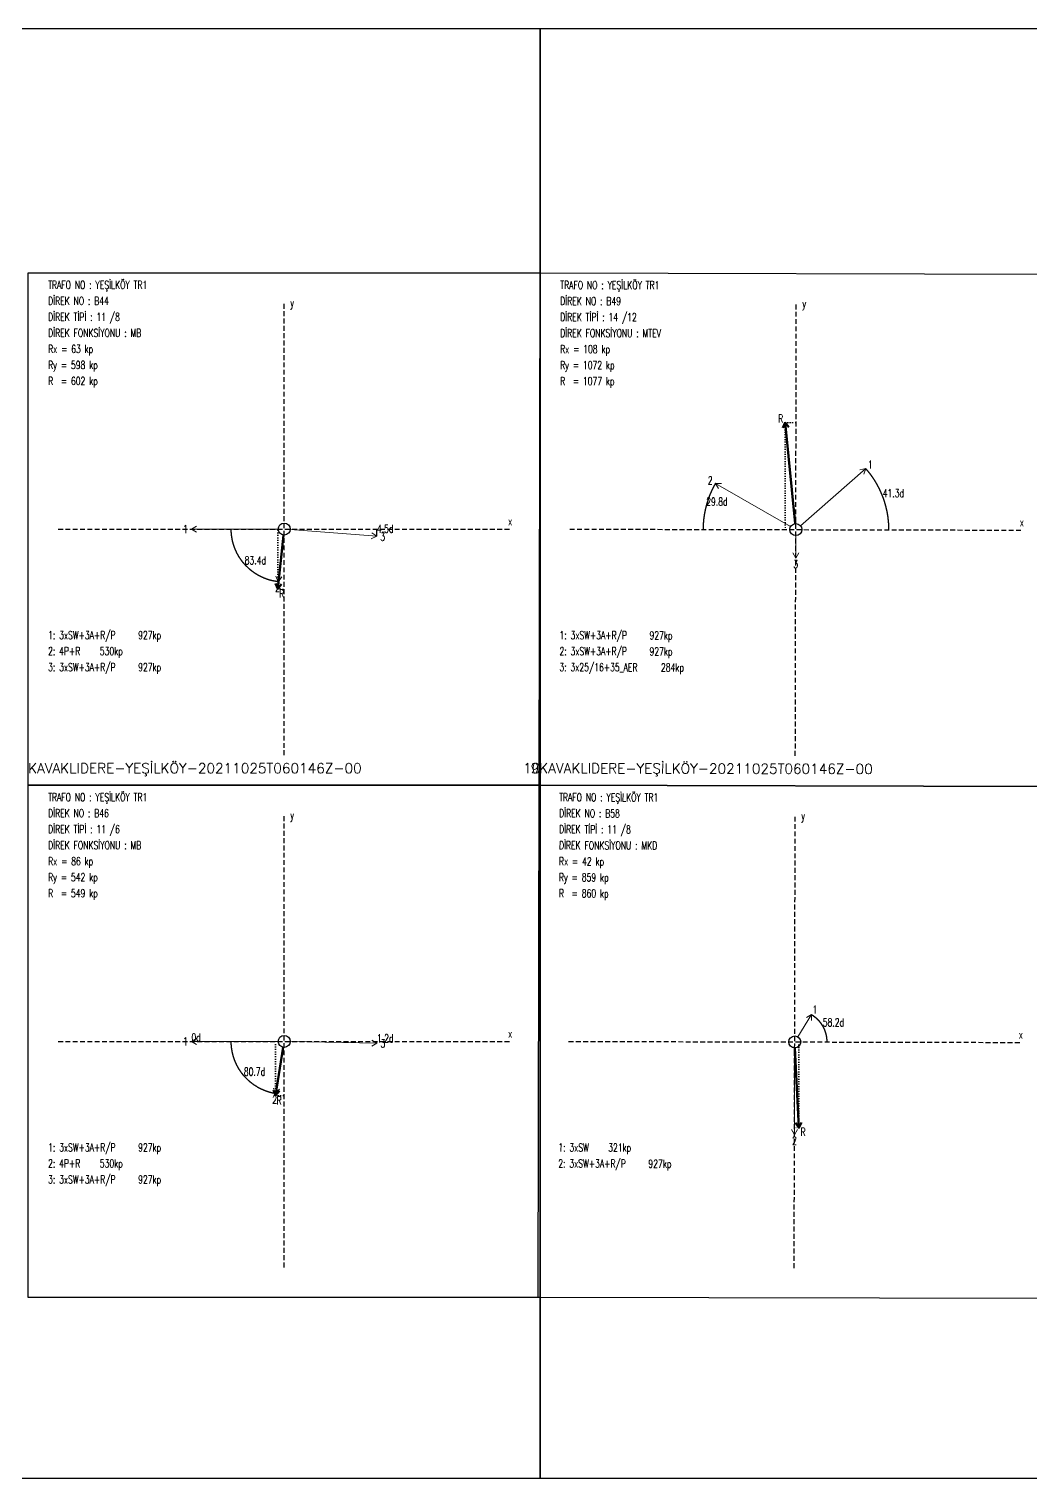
# Model space of a CAD drawing. Header units: millimetres. Extents: x 140 to 2450, y -142 to 155.
# Drawn here: x 1715 to 1920.2, y -142.5 to 154.5 of the extents above; entities that cross this region are included whole.
import ezdxf
from ezdxf.enums import TextEntityAlignment as Align

# ---------------------------------------------------------------- set-up
doc = ezdxf.new("R2010")
doc.units = ezdxf.units.MM
doc.linetypes.add('ACAD_ISO07W100', pattern=[0.2, 0, -0.2])
doc.linetypes.add('DASHDOT', pattern=[0.75, 0.5, -0.25])
doc.styles.get("Standard").update_dxf_attribs({"font": 'RomanS'})

msp = doc.modelspace()

# ---------------------------------------------------------------- linework, layer by layer
at = {"linetype": 'DASHDOT', "ltscale": 2}
for p, q in [((1767.301, 5.663), (1767.301, 98.359)), ((1872.081, 5.547), (1872.287, 98.242)), ((1720.953, 52.011), (1813.649, 52.011)), ((1825.836, 51.998), (1918.531, 51.791)), ((1767.301, -99.337), (1767.301, -6.641)), ((1871.847, -99.453), (1872.053, -6.758)), ((1720.953, -52.989), (1813.649, -52.989)), ((1825.603, -53.002), (1918.297, -53.208))]:
    msp.add_line(p, q, dxfattribs=at)
at = {"lineweight": 70}
for p, q in [((1870.017, 73.875), (1869.509, 72.754)), ((1872.063, 53.119), (1870.017, 73.875)), ((1870.017, 73.875), (1870.734, 72.875)), ((1767.171, 50.788), (1765.999, 39.734)), ((1765.999, 39.734), (1765.5, 40.859)), ((1765.999, 39.734), (1766.724, 40.729)), ((1767.109, -54.204), (1765.539, -64.109)), ((1872.008, -54.334), (1872.777, -70.722)), ((1765.539, -64.109), (1765.099, -62.96)), ((1765.539, -64.109), (1766.314, -63.153)), ((1872.777, -70.722), (1872.113, -69.687)), ((1872.777, -70.722), (1873.342, -69.629))]:
    msp.add_line(p, q, dxfattribs=at)
at = {"linetype": 'ACAD_ISO07W100', "ltscale": 2}
for p, q in [((1870.017, 73.875), (1869.968, 51.899)), ((1870.017, 73.875), (1872.233, 73.87)), ((1765.999, 39.734), (1765.999, 52.011)), ((1765.999, 39.734), (1767.301, 39.734)), ((1765.539, -64.109), (1765.539, -52.989)), ((1872.777, -70.722), (1872.816, -53.107)), ((1765.539, -64.109), (1767.301, -64.109)), ((1872.777, -70.722), (1871.911, -70.72))]:
    msp.add_line(p, q, dxfattribs=at)
at = {"lineweight": 15}
for p, q in [((1873.11, 52.704), (1886.503, 64.408)), ((1886.503, 64.408), (1885.296, 64.17)), ((1886.503, 64.408), (1886.106, 63.243)), ((1855.697, 61.371), (1856.927, 61.373)), ((1871.117, 52.507), (1855.697, 61.371)), ((1855.697, 61.371), (1856.314, 60.306)), ((1748.285, 52.011), (1749.35, 52.626)), ((1766.071, 52.011), (1748.285, 52.011)), ((1748.285, 52.011), (1749.35, 51.396)), ((1767.16, 50.789), (1766.058, 41.219)), ((1768.528, 51.915), (1786.26, 50.532)), ((1786.26, 50.532), (1785.15, 50.001)), ((1786.26, 50.532), (1785.246, 51.228)), ((1872.181, 50.664), (1872.171, 46.08)), ((1872.171, 46.08), (1871.558, 47.147)), ((1872.171, 46.08), (1872.789, 47.145)), ((1766.058, 41.219), (1765.568, 42.348)), ((1766.058, 41.219), (1766.791, 42.207)), ((1872.6, -52.061), (1875.428, -47.516)), ((1875.428, -47.516), (1874.343, -48.096)), ((1875.428, -47.516), (1875.387, -48.746)), ((1748.285, -52.989), (1749.35, -52.374)), ((1766.071, -52.989), (1748.285, -52.989)), ((1748.285, -52.989), (1749.35, -53.604)), ((1768.531, -53.015), (1786.313, -53.391)), ((1786.313, -53.391), (1785.235, -53.984)), ((1786.313, -53.391), (1785.261, -52.754)), ((1767.102, -54.203), (1765.543, -63.71)), ((1871.947, -54.336), (1871.908, -72.122)), ((1765.543, -63.71), (1765.109, -62.558)), ((1765.543, -63.71), (1766.323, -62.758)), ((1871.908, -72.122), (1871.295, -71.055)), ((1871.908, -72.122), (1872.525, -71.057))]:
    msp.add_line(p, q, dxfattribs=at)
for points in [[(1609.801, 154.511), (1609.801, -142.489), (1819.801, -142.489), (1819.801, 154.511), (1609.801, 154.511)], [(1819.801, 154.511), (1819.801, -142.489), (2029.801, -142.489), (2029.801, 154.511), (1819.801, 154.511)]]:
    msp.add_lwpolyline(points)
at = {"flags": 128}
for points in [[(1714.801, -0.489), (1714.801, 104.511), (1819.801, 104.511), (1819.801, -0.489), (1714.801, -0.489)], [(1819.567, -0.488), (1819.801, 104.511), (1924.801, 104.277), (1924.567, -0.722), (1819.567, -0.488)], [(1714.801, -105.489), (1714.801, -0.489), (1819.801, -0.489), (1819.801, -105.489), (1714.801, -105.489)], [(1819.333, -105.488), (1819.567, -0.488), (1924.567, -0.722), (1924.333, -105.722), (1819.333, -105.488)]]:
    msp.add_lwpolyline(points, close=True, dxfattribs=at)
at = {"color": 1, "flags": 128}
for points in [[(1886.503, 64.408), (1886.503, 64.408), (1886.525, 64.383), (1886.547, 64.358), (1886.569, 64.333), (1886.59, 64.307), (1886.612, 64.282), (1886.634, 64.257), (1886.655, 64.232), (1886.677, 64.207), (1886.698, 64.181), (1886.72, 64.156), (1886.741, 64.13), (1886.762, 64.105), (1886.784, 64.08), (1886.805, 64.054), (1886.826, 64.029), (1886.847, 64.003), (1886.868, 63.977), (1886.889, 63.952), (1886.91, 63.926), (1886.931, 63.9), (1886.952, 63.875), (1886.973, 63.849), (1886.994, 63.823), (1887.015, 63.797), (1887.036, 63.771), (1887.056, 63.745), (1887.077, 63.719), (1887.097, 63.693), (1887.118, 63.667), (1887.139, 63.641), (1887.159, 63.615), (1887.18, 63.589), (1887.2, 63.563), (1887.22, 63.536), (1887.241, 63.51), (1887.261, 63.484), (1887.281, 63.458), (1887.301, 63.431), (1887.321, 63.405), (1887.341, 63.378), (1887.361, 63.352), (1887.381, 63.325), (1887.401, 63.299), (1887.421, 63.272), (1887.441, 63.246), (1887.461, 63.219), (1887.48, 63.192), (1887.5, 63.166), (1887.52, 63.139), (1887.539, 63.112), (1887.559, 63.085), (1887.579, 63.058), (1887.598, 63.031), (1887.617, 63.005), (1887.637, 62.978), (1887.656, 62.951), (1887.675, 62.924), (1887.695, 62.897), (1887.714, 62.869), (1887.733, 62.842), (1887.752, 62.815), (1887.771, 62.788), (1887.79, 62.761), (1887.809, 62.733), (1887.828, 62.706), (1887.847, 62.679), (1887.865, 62.652), (1887.884, 62.624), (1887.903, 62.597), (1887.922, 62.569), (1887.94, 62.542), (1887.959, 62.514), (1887.977, 62.487), (1887.996, 62.459), (1888.014, 62.432), (1888.032, 62.404), (1888.051, 62.376), (1888.069, 62.349), (1888.087, 62.321), (1888.105, 62.293), (1888.124, 62.265), (1888.142, 62.237), (1888.16, 62.209), (1888.178, 62.182), (1888.196, 62.154), (1888.214, 62.126), (1888.231, 62.098), (1888.249, 62.07), (1888.267, 62.042), (1888.285, 62.014), (1888.302, 61.985), (1888.32, 61.957), (1888.337, 61.929), (1888.355, 61.901), (1888.372, 61.873), (1888.39, 61.844), (1888.407, 61.816), (1888.424, 61.788), (1888.441, 61.759), (1888.459, 61.731), (1888.476, 61.703), (1888.493, 61.674), (1888.51, 61.646), (1888.527, 61.617), (1888.544, 61.589), (1888.561, 61.56), (1888.578, 61.531), (1888.594, 61.503), (1888.611, 61.474), (1888.628, 61.445), (1888.645, 61.417), (1888.661, 61.388), (1888.678, 61.359), (1888.694, 61.33), (1888.711, 61.302), (1888.727, 61.273), (1888.743, 61.244), (1888.76, 61.215), (1888.776, 61.186), (1888.792, 61.157), (1888.808, 61.128), (1888.824, 61.099), (1888.84, 61.07), (1888.856, 61.041), (1888.872, 61.012), (1888.888, 60.983), (1888.904, 60.953), (1888.92, 60.924), (1888.936, 60.895), (1888.951, 60.866), (1888.967, 60.836), (1888.982, 60.807), (1888.998, 60.778), (1889.013, 60.748), (1889.029, 60.719), (1889.044, 60.69), (1889.06, 60.66), (1889.075, 60.631), (1889.09, 60.601), (1889.105, 60.572), (1889.12, 60.542), (1889.135, 60.513), (1889.15, 60.483), (1889.165, 60.453), (1889.18, 60.424), (1889.195, 60.394), (1889.21, 60.364), (1889.225, 60.335), (1889.239, 60.305), (1889.254, 60.275), (1889.269, 60.245), (1889.283, 60.215), (1889.298, 60.186), (1889.312, 60.156), (1889.327, 60.126), (1889.341, 60.096), (1889.355, 60.066), (1889.369, 60.036), (1889.384, 60.006), (1889.398, 59.976), (1889.412, 59.946), (1889.426, 59.916), (1889.44, 59.886), (1889.454, 59.856), (1889.468, 59.825), (1889.481, 59.795), (1889.495, 59.765), (1889.509, 59.735), (1889.523, 59.705), (1889.536, 59.674), (1889.55, 59.644), (1889.563, 59.614), (1889.577, 59.583), (1889.59, 59.553), (1889.603, 59.523), (1889.617, 59.492), (1889.63, 59.462), (1889.643, 59.431), (1889.656, 59.401), (1889.669, 59.37), (1889.682, 59.34), (1889.695, 59.309), (1889.708, 59.279), (1889.721, 59.248), (1889.734, 59.217), (1889.747, 59.187), (1889.759, 59.156), (1889.772, 59.125), (1889.785, 59.095), (1889.797, 59.064), (1889.81, 59.033), (1889.822, 59.002), (1889.834, 58.972), (1889.847, 58.941), (1889.859, 58.91), (1889.871, 58.879), (1889.883, 58.848), (1889.895, 58.817), (1889.908, 58.786), (1889.92, 58.755), (1889.932, 58.725), (1889.943, 58.694), (1889.955, 58.663), (1889.967, 58.631), (1889.979, 58.6), (1889.99, 58.569), (1890.002, 58.538), (1890.014, 58.507), (1890.025, 58.476), (1890.037, 58.445), (1890.048, 58.414), (1890.059, 58.383), (1890.071, 58.351), (1890.082, 58.32), (1890.093, 58.289), (1890.104, 58.258), (1890.115, 58.226), (1890.126, 58.195), (1890.137, 58.164), (1890.148, 58.132), (1890.159, 58.101), (1890.17, 58.07), (1890.181, 58.038), (1890.191, 58.007), (1890.202, 57.975), (1890.213, 57.944), (1890.223, 57.912), (1890.234, 57.881), (1890.244, 57.849), (1890.254, 57.818), (1890.265, 57.786), (1890.275, 57.755), (1890.285, 57.723), (1890.295, 57.692), (1890.305, 57.66), (1890.315, 57.628), (1890.325, 57.597), (1890.335, 57.565), (1890.345, 57.533), (1890.355, 57.502), (1890.365, 57.47), (1890.374, 57.438), (1890.384, 57.406), (1890.394, 57.375), (1890.403, 57.343), (1890.413, 57.311), (1890.422, 57.279), (1890.431, 57.247), (1890.441, 57.215), (1890.45, 57.184), (1890.459, 57.152), (1890.468, 57.12), (1890.477, 57.088), (1890.487, 57.056), (1890.496, 57.024), (1890.504, 56.992), (1890.513, 56.96), (1890.522, 56.928), (1890.531, 56.896), (1890.54, 56.864), (1890.548, 56.832), (1890.557, 56.8), (1890.565, 56.768), (1890.574, 56.736), (1890.582, 56.704), (1890.591, 56.672), (1890.599, 56.639), (1890.607, 56.607), (1890.615, 56.575), (1890.624, 56.543), (1890.632, 56.511), (1890.64, 56.479), (1890.648, 56.446), (1890.656, 56.414), (1890.663, 56.382), (1890.671, 56.35), (1890.679, 56.317), (1890.687, 56.285), (1890.694, 56.253), (1890.702, 56.22), (1890.709, 56.188), (1890.717, 56.156), (1890.724, 56.123), (1890.732, 56.091), (1890.739, 56.059), (1890.746, 56.026), (1890.753, 55.994), (1890.76, 55.961), (1890.767, 55.929), (1890.775, 55.897), (1890.781, 55.864), (1890.788, 55.832), (1890.795, 55.799), (1890.802, 55.767), (1890.809, 55.734), (1890.815, 55.702), (1890.822, 55.669), (1890.829, 55.637), (1890.835, 55.604), (1890.842, 55.571), (1890.848, 55.539), (1890.854, 55.506), (1890.861, 55.474), (1890.867, 55.441), (1890.873, 55.409), (1890.879, 55.376), (1890.885, 55.343), (1890.891, 55.311), (1890.897, 55.278), (1890.903, 55.245), (1890.909, 55.213), (1890.914, 55.18), (1890.92, 55.147), (1890.926, 55.115), (1890.931, 55.082), (1890.937, 55.049), (1890.942, 55.016), (1890.948, 54.984), (1890.953, 54.951), (1890.958, 54.918), (1890.964, 54.885), (1890.969, 54.853), (1890.974, 54.82), (1890.979, 54.787), (1890.984, 54.754), (1890.989, 54.721), (1890.994, 54.688), (1890.999, 54.656), (1891.004, 54.623), (1891.008, 54.59), (1891.013, 54.557), (1891.018, 54.524), (1891.022, 54.491), (1891.027, 54.458), (1891.031, 54.426), (1891.036, 54.393), (1891.04, 54.36), (1891.044, 54.327), (1891.048, 54.294), (1891.053, 54.261), (1891.057, 54.228), (1891.061, 54.195), (1891.065, 54.162), (1891.069, 54.129), (1891.073, 54.096), (1891.076, 54.063), (1891.08, 54.03), (1891.084, 53.997), (1891.087, 53.964), (1891.091, 53.931), (1891.095, 53.898), (1891.098, 53.865), (1891.101, 53.832), (1891.105, 53.799), (1891.108, 53.766), (1891.111, 53.733), (1891.114, 53.7), (1891.118, 53.667), (1891.121, 53.634), (1891.124, 53.601), (1891.127, 53.568), (1891.13, 53.535), (1891.132, 53.502), (1891.135, 53.469), (1891.138, 53.436), (1891.141, 53.403), (1891.143, 53.37), (1891.146, 53.336), (1891.148, 53.303), (1891.151, 53.27), (1891.153, 53.237), (1891.155, 53.204), (1891.158, 53.171), (1891.16, 53.138), (1891.162, 53.105), (1891.164, 53.072), (1891.166, 53.038), (1891.168, 53.005), (1891.17, 52.972), (1891.172, 52.939), (1891.173, 52.906), (1891.175, 52.873), (1891.177, 52.84), (1891.179, 52.806), (1891.18, 52.773), (1891.182, 52.74), (1891.183, 52.707), (1891.184, 52.674), (1891.186, 52.641), (1891.187, 52.607), (1891.188, 52.574), (1891.189, 52.541), (1891.191, 52.508), (1891.192, 52.475), (1891.193, 52.442), (1891.193, 52.408), (1891.194, 52.375), (1891.195, 52.342), (1891.196, 52.309), (1891.197, 52.276), (1891.197, 52.243), (1891.198, 52.209), (1891.198, 52.176), (1891.199, 52.143), (1891.199, 52.11), (1891.2, 52.077), (1891.2, 52.043), (1891.2, 52.01), (1891.2, 51.977), (1891.2, 51.944), (1891.2, 51.911), (1891.2, 51.877), (1891.2, 51.852)], [(1855.697, 61.371), (1855.697, 61.371), (1855.68, 61.342), (1855.664, 61.313), (1855.647, 61.284), (1855.631, 61.256), (1855.615, 61.227), (1855.598, 61.198), (1855.582, 61.169), (1855.566, 61.14), (1855.55, 61.111), (1855.534, 61.082), (1855.518, 61.053), (1855.502, 61.023), (1855.486, 60.994), (1855.47, 60.965), (1855.454, 60.936), (1855.439, 60.907), (1855.423, 60.878), (1855.407, 60.848), (1855.392, 60.819), (1855.376, 60.79), (1855.361, 60.76), (1855.345, 60.731), (1855.33, 60.702), (1855.314, 60.672), (1855.299, 60.643), (1855.284, 60.613), (1855.269, 60.584), (1855.254, 60.554), (1855.238, 60.525), (1855.223, 60.495), (1855.208, 60.465), (1855.193, 60.436), (1855.179, 60.406), (1855.164, 60.376), (1855.149, 60.347), (1855.134, 60.317), (1855.12, 60.287), (1855.105, 60.257), (1855.09, 60.228), (1855.076, 60.198), (1855.061, 60.168), (1855.047, 60.138), (1855.033, 60.108), (1855.018, 60.078), (1855.004, 60.048), (1854.99, 60.018), (1854.976, 59.988), (1854.962, 59.958), (1854.948, 59.928), (1854.934, 59.898), (1854.92, 59.868), (1854.906, 59.838), (1854.892, 59.807), (1854.878, 59.777), (1854.864, 59.747), (1854.851, 59.717), (1854.837, 59.686), (1854.824, 59.656), (1854.81, 59.626), (1854.797, 59.596), (1854.783, 59.565), (1854.77, 59.535), (1854.756, 59.504), (1854.743, 59.474), (1854.73, 59.444), (1854.717, 59.413), (1854.704, 59.383), (1854.691, 59.352), (1854.678, 59.321), (1854.665, 59.291), (1854.652, 59.26), (1854.639, 59.23), (1854.626, 59.199), (1854.614, 59.168), (1854.601, 59.138), (1854.588, 59.107), (1854.576, 59.076), (1854.563, 59.046), (1854.551, 59.015), (1854.538, 58.984), (1854.526, 58.953), (1854.514, 58.922), (1854.501, 58.892), (1854.489, 58.861), (1854.477, 58.83), (1854.465, 58.799), (1854.453, 58.768), (1854.441, 58.737), (1854.429, 58.706), (1854.417, 58.675), (1854.405, 58.644), (1854.394, 58.613), (1854.382, 58.582), (1854.37, 58.551), (1854.359, 58.52), (1854.347, 58.489), (1854.336, 58.457), (1854.324, 58.426), (1854.313, 58.395), (1854.302, 58.364), (1854.29, 58.333), (1854.279, 58.301), (1854.268, 58.27), (1854.257, 58.239), (1854.246, 58.208), (1854.235, 58.176), (1854.224, 58.145), (1854.213, 58.114), (1854.202, 58.082), (1854.191, 58.051), (1854.181, 58.019), (1854.17, 57.988), (1854.159, 57.957), (1854.149, 57.925), (1854.138, 57.894), (1854.128, 57.862), (1854.118, 57.831), (1854.107, 57.799), (1854.097, 57.767), (1854.087, 57.736), (1854.077, 57.704), (1854.066, 57.673), (1854.056, 57.641), (1854.046, 57.609), (1854.036, 57.578), (1854.027, 57.546), (1854.017, 57.514), (1854.007, 57.483), (1853.997, 57.451), (1853.988, 57.419), (1853.978, 57.387), (1853.968, 57.356), (1853.959, 57.324), (1853.949, 57.292), (1853.94, 57.26), (1853.931, 57.228), (1853.921, 57.196), (1853.912, 57.165), (1853.903, 57.133), (1853.894, 57.101), (1853.885, 57.069), (1853.876, 57.037), (1853.867, 57.005), (1853.858, 56.973), (1853.849, 56.941), (1853.84, 56.909), (1853.832, 56.877), (1853.823, 56.845), (1853.814, 56.813), (1853.806, 56.781), (1853.797, 56.749), (1853.789, 56.717), (1853.781, 56.684), (1853.772, 56.652), (1853.764, 56.62), (1853.756, 56.588), (1853.748, 56.556), (1853.739, 56.524), (1853.731, 56.491), (1853.723, 56.459), (1853.715, 56.427), (1853.708, 56.395), (1853.7, 56.363), (1853.692, 56.33), (1853.684, 56.298), (1853.677, 56.266), (1853.669, 56.233), (1853.661, 56.201), (1853.654, 56.169), (1853.647, 56.136), (1853.639, 56.104), (1853.632, 56.072), (1853.625, 56.039), (1853.617, 56.007), (1853.61, 55.974), (1853.603, 55.942), (1853.596, 55.91), (1853.589, 55.877), (1853.582, 55.845), (1853.575, 55.812), (1853.568, 55.78), (1853.562, 55.747), (1853.555, 55.715), (1853.548, 55.682), (1853.542, 55.65), (1853.535, 55.617), (1853.529, 55.585), (1853.522, 55.552), (1853.516, 55.519), (1853.51, 55.487), (1853.504, 55.454), (1853.497, 55.422), (1853.491, 55.389), (1853.485, 55.356), (1853.479, 55.324), (1853.473, 55.291), (1853.467, 55.258), (1853.461, 55.226), (1853.456, 55.193), (1853.45, 55.16), (1853.444, 55.128), (1853.439, 55.095), (1853.433, 55.062), (1853.428, 55.03), (1853.422, 54.997), (1853.417, 54.964), (1853.411, 54.931), (1853.406, 54.899), (1853.401, 54.866), (1853.396, 54.833), (1853.391, 54.8), (1853.386, 54.767), (1853.381, 54.735), (1853.376, 54.702), (1853.371, 54.669), (1853.366, 54.636), (1853.361, 54.603), (1853.357, 54.57), (1853.352, 54.537), (1853.347, 54.505), (1853.343, 54.472), (1853.338, 54.439), (1853.334, 54.406), (1853.33, 54.373), (1853.325, 54.34), (1853.321, 54.307), (1853.317, 54.274), (1853.313, 54.241), (1853.309, 54.208), (1853.305, 54.175), (1853.301, 54.143), (1853.297, 54.11), (1853.293, 54.077), (1853.289, 54.044), (1853.285, 54.011), (1853.282, 53.978), (1853.278, 53.945), (1853.275, 53.912), (1853.271, 53.879), (1853.268, 53.846), (1853.264, 53.813), (1853.261, 53.78), (1853.258, 53.747), (1853.255, 53.714), (1853.251, 53.68), (1853.248, 53.647), (1853.245, 53.614), (1853.242, 53.581), (1853.239, 53.548), (1853.237, 53.515), (1853.234, 53.482), (1853.231, 53.449), (1853.228, 53.416), (1853.226, 53.383), (1853.223, 53.35), (1853.221, 53.317), (1853.218, 53.284), (1853.216, 53.251), (1853.213, 53.217), (1853.211, 53.184), (1853.209, 53.151), (1853.207, 53.118), (1853.205, 53.085), (1853.203, 53.052), (1853.201, 53.019), (1853.199, 52.986), (1853.197, 52.952), (1853.195, 52.919), (1853.193, 52.886), (1853.192, 52.853), (1853.19, 52.82), (1853.188, 52.787), (1853.187, 52.754), (1853.185, 52.72), (1853.184, 52.687), (1853.183, 52.654), (1853.181, 52.621), (1853.18, 52.588), (1853.179, 52.555), (1853.178, 52.521), (1853.177, 52.488), (1853.176, 52.455), (1853.175, 52.422), (1853.174, 52.389), (1853.173, 52.355), (1853.172, 52.322), (1853.171, 52.289), (1853.171, 52.256), (1853.17, 52.223), (1853.17, 52.19), (1853.169, 52.156), (1853.169, 52.123), (1853.168, 52.09), (1853.168, 52.057), (1853.168, 52.024), (1853.168, 51.99), (1853.167, 51.957), (1853.167, 51.937)], [(1766.058, 41.219), (1766.058, 41.219), (1766.011, 41.224), (1765.964, 41.23), (1765.917, 41.236), (1765.869, 41.242), (1765.823, 41.248), (1765.776, 41.255), (1765.729, 41.262), (1765.682, 41.269), (1765.635, 41.276), (1765.588, 41.283), (1765.541, 41.291), (1765.495, 41.299), (1765.448, 41.306), (1765.401, 41.315), (1765.354, 41.323), (1765.308, 41.332), (1765.261, 41.34), (1765.215, 41.349), (1765.168, 41.359), (1765.122, 41.368), (1765.075, 41.378), (1765.029, 41.388), (1764.983, 41.398), (1764.936, 41.408), (1764.89, 41.418), (1764.844, 41.429), (1764.798, 41.44), (1764.752, 41.451), (1764.706, 41.462), (1764.66, 41.473), (1764.614, 41.485), (1764.568, 41.497), (1764.522, 41.509), (1764.476, 41.521), (1764.43, 41.533), (1764.385, 41.546), (1764.339, 41.559), (1764.293, 41.572), (1764.248, 41.585), (1764.202, 41.599), (1764.157, 41.612), (1764.112, 41.626), (1764.066, 41.64), (1764.021, 41.654), (1763.976, 41.669), (1763.931, 41.683), (1763.886, 41.698), (1763.841, 41.713), (1763.796, 41.728), (1763.751, 41.744), (1763.706, 41.759), (1763.662, 41.775), (1763.617, 41.791), (1763.573, 41.807), (1763.528, 41.823), (1763.484, 41.84), (1763.439, 41.857), (1763.395, 41.874), (1763.351, 41.891), (1763.307, 41.908), (1763.263, 41.926), (1763.219, 41.943), (1763.175, 41.961), (1763.131, 41.979), (1763.087, 41.998), (1763.044, 42.016), (1763, 42.035), (1762.957, 42.054), (1762.913, 42.073), (1762.87, 42.092), (1762.827, 42.111), (1762.783, 42.131), (1762.74, 42.151), (1762.697, 42.171), (1762.655, 42.191), (1762.612, 42.211), (1762.569, 42.232), (1762.526, 42.253), (1762.484, 42.274), (1762.441, 42.295), (1762.399, 42.316), (1762.357, 42.338), (1762.315, 42.359), (1762.273, 42.381), (1762.231, 42.403), (1762.189, 42.425), (1762.147, 42.448), (1762.105, 42.47), (1762.064, 42.493), (1762.022, 42.516), (1761.981, 42.539), (1761.94, 42.562), (1761.898, 42.586), (1761.857, 42.61), (1761.816, 42.633), (1761.775, 42.657), (1761.735, 42.682), (1761.694, 42.706), (1761.654, 42.731), (1761.613, 42.755), (1761.573, 42.78), (1761.533, 42.805), (1761.492, 42.831), (1761.452, 42.856), (1761.413, 42.882), (1761.373, 42.907), (1761.333, 42.933), (1761.294, 42.959), (1761.254, 42.986), (1761.215, 43.012), (1761.176, 43.039), (1761.136, 43.066), (1761.098, 43.093), (1761.059, 43.12), (1761.02, 43.147), (1760.981, 43.175), (1760.943, 43.202), (1760.904, 43.23), (1760.866, 43.258), (1760.828, 43.286), (1760.79, 43.315), (1760.752, 43.343), (1760.714, 43.372), (1760.677, 43.401), (1760.639, 43.43), (1760.602, 43.459), (1760.565, 43.488), (1760.527, 43.517), (1760.491, 43.547), (1760.454, 43.577), (1760.417, 43.607), (1760.38, 43.637), (1760.344, 43.667), (1760.307, 43.698), (1760.271, 43.728), (1760.235, 43.759), (1760.199, 43.79), (1760.163, 43.821), (1760.128, 43.852), (1760.092, 43.884), (1760.057, 43.915), (1760.022, 43.947), (1759.986, 43.979), (1759.952, 44.011), (1759.917, 44.043), (1759.882, 44.075), (1759.847, 44.108), (1759.813, 44.14), (1759.779, 44.173), (1759.745, 44.206), (1759.711, 44.239), (1759.677, 44.272), (1759.643, 44.305), (1759.61, 44.339), (1759.576, 44.373), (1759.543, 44.406), (1759.51, 44.44), (1759.477, 44.474), (1759.444, 44.508), (1759.411, 44.543), (1759.379, 44.577), (1759.346, 44.612), (1759.314, 44.647), (1759.282, 44.682), (1759.25, 44.717), (1759.219, 44.752), (1759.187, 44.787), (1759.156, 44.823), (1759.124, 44.858), (1759.093, 44.894), (1759.062, 44.93), (1759.031, 44.966), (1759.001, 45.002), (1758.97, 45.038), (1758.94, 45.075), (1758.91, 45.111), (1758.88, 45.148), (1758.85, 45.185), (1758.82, 45.222), (1758.79, 45.259), (1758.761, 45.296), (1758.732, 45.333), (1758.703, 45.371), (1758.674, 45.408), (1758.645, 45.446), (1758.617, 45.484), (1758.588, 45.522), (1758.56, 45.56), (1758.532, 45.598), (1758.504, 45.637), (1758.476, 45.675), (1758.449, 45.714), (1758.421, 45.752), (1758.394, 45.791), (1758.367, 45.83), (1758.34, 45.869), (1758.313, 45.908), (1758.287, 45.947), (1758.261, 45.987), (1758.234, 46.026), (1758.208, 46.066), (1758.182, 46.106), (1758.157, 46.146), (1758.131, 46.185), (1758.106, 46.226), (1758.081, 46.266), (1758.056, 46.306), (1758.031, 46.346), (1758.006, 46.387), (1757.982, 46.428), (1757.958, 46.468), (1757.934, 46.509), (1757.91, 46.55), (1757.886, 46.591), (1757.862, 46.632), (1757.839, 46.673), (1757.816, 46.715), (1757.793, 46.756), (1757.77, 46.798), (1757.747, 46.839), (1757.725, 46.881), (1757.702, 46.923), (1757.68, 46.965), (1757.658, 47.007), (1757.637, 47.049), (1757.615, 47.091), (1757.594, 47.134), (1757.573, 47.176), (1757.552, 47.218), (1757.531, 47.261), (1757.51, 47.304), (1757.49, 47.346), (1757.469, 47.389), (1757.449, 47.432), (1757.429, 47.475), (1757.41, 47.518), (1757.39, 47.562), (1757.371, 47.605), (1757.352, 47.648), (1757.333, 47.692), (1757.314, 47.735), (1757.296, 47.779), (1757.277, 47.823), (1757.259, 47.866), (1757.241, 47.91), (1757.223, 47.954), (1757.206, 47.998), (1757.188, 48.042), (1757.171, 48.086), (1757.154, 48.131), (1757.137, 48.175), (1757.12, 48.219), (1757.104, 48.264), (1757.088, 48.308), (1757.072, 48.353), (1757.056, 48.398), (1757.04, 48.442), (1757.025, 48.487), (1757.009, 48.532), (1756.994, 48.577), (1756.979, 48.622), (1756.965, 48.667), (1756.95, 48.712), (1756.936, 48.757), (1756.922, 48.803), (1756.908, 48.848), (1756.894, 48.893), (1756.881, 48.939), (1756.867, 48.984), (1756.854, 49.03), (1756.841, 49.075), (1756.829, 49.121), (1756.816, 49.167), (1756.804, 49.213), (1756.792, 49.258), (1756.78, 49.304), (1756.768, 49.35), (1756.757, 49.396), (1756.745, 49.442), (1756.734, 49.488), (1756.723, 49.534), (1756.713, 49.581), (1756.702, 49.627), (1756.692, 49.673), (1756.682, 49.719), (1756.672, 49.766), (1756.662, 49.812), (1756.653, 49.859), (1756.643, 49.905), (1756.634, 49.952), (1756.625, 49.998), (1756.617, 50.045), (1756.608, 50.091), (1756.6, 50.138), (1756.592, 50.185), (1756.584, 50.232), (1756.576, 50.278), (1756.569, 50.325), (1756.562, 50.372), (1756.555, 50.419), (1756.548, 50.466), (1756.541, 50.513), (1756.535, 50.56), (1756.528, 50.607), (1756.522, 50.654), (1756.517, 50.701), (1756.511, 50.748), (1756.506, 50.795), (1756.5, 50.842), (1756.495, 50.889), (1756.491, 50.936), (1756.486, 50.983), (1756.482, 51.031), (1756.477, 51.078), (1756.473, 51.125), (1756.47, 51.172), (1756.466, 51.22), (1756.463, 51.267), (1756.46, 51.314), (1756.457, 51.362), (1756.454, 51.409), (1756.451, 51.456), (1756.449, 51.504), (1756.447, 51.551), (1756.445, 51.598), (1756.443, 51.646), (1756.442, 51.693), (1756.441, 51.74), (1756.44, 51.788), (1756.439, 51.835), (1756.438, 51.883), (1756.438, 51.93), (1756.437, 51.977), (1756.437, 52.011)], [(1786.26, 50.532), (1786.26, 50.532), (1786.263, 50.565), (1786.265, 50.598), (1786.268, 50.631), (1786.27, 50.664), (1786.272, 50.697), (1786.275, 50.73), (1786.277, 50.764), (1786.279, 50.797), (1786.281, 50.83), (1786.283, 50.863), (1786.285, 50.896), (1786.287, 50.929), (1786.289, 50.962), (1786.291, 50.995), (1786.292, 51.029), (1786.294, 51.062), (1786.296, 51.095), (1786.297, 51.128), (1786.299, 51.161), (1786.3, 51.194), (1786.302, 51.228), (1786.303, 51.261), (1786.304, 51.294), (1786.305, 51.327), (1786.307, 51.36), (1786.308, 51.393), (1786.309, 51.427), (1786.31, 51.46), (1786.311, 51.493), (1786.311, 51.526), (1786.312, 51.559), (1786.313, 51.592), (1786.314, 51.626), (1786.314, 51.659), (1786.315, 51.692), (1786.316, 51.725), (1786.316, 51.758), (1786.316, 51.792), (1786.317, 51.825), (1786.317, 51.858), (1786.317, 51.891), (1786.317, 51.924), (1786.318, 51.957), (1786.318, 51.991), (1786.318, 52.011)], [(1875.428, -47.516), (1875.428, -47.516), (1875.438, -47.522), (1875.448, -47.528), (1875.457, -47.534), (1875.467, -47.54), (1875.477, -47.547), (1875.486, -47.553), (1875.496, -47.559), (1875.506, -47.565), (1875.515, -47.571), (1875.525, -47.578), (1875.535, -47.584), (1875.544, -47.59), (1875.554, -47.596), (1875.564, -47.603), (1875.573, -47.609), (1875.583, -47.615), (1875.592, -47.622), (1875.602, -47.628), (1875.611, -47.634), (1875.621, -47.641), (1875.631, -47.647), (1875.64, -47.654), (1875.65, -47.66), (1875.659, -47.667), (1875.669, -47.673), (1875.678, -47.679), (1875.687, -47.686), (1875.697, -47.693), (1875.706, -47.699), (1875.716, -47.706), (1875.725, -47.712), (1875.735, -47.719), (1875.744, -47.725), (1875.753, -47.732), (1875.763, -47.739), (1875.772, -47.745), (1875.781, -47.752), (1875.791, -47.759), (1875.8, -47.765), (1875.809, -47.772), (1875.819, -47.779), (1875.828, -47.786), (1875.837, -47.792), (1875.847, -47.799), (1875.856, -47.806), (1875.865, -47.813), (1875.874, -47.82), (1875.884, -47.827), (1875.893, -47.833), (1875.902, -47.84), (1875.911, -47.847), (1875.92, -47.854), (1875.929, -47.861), (1875.939, -47.868), (1875.948, -47.875), (1875.957, -47.882), (1875.966, -47.889), (1875.975, -47.896), (1875.984, -47.903), (1875.993, -47.91), (1876.002, -47.917), (1876.011, -47.924), (1876.02, -47.931), (1876.029, -47.938), (1876.038, -47.946), (1876.047, -47.953), (1876.056, -47.96), (1876.065, -47.967), (1876.074, -47.974), (1876.083, -47.981), (1876.092, -47.989), (1876.101, -47.996), (1876.11, -48.003), (1876.119, -48.01), (1876.128, -48.018), (1876.137, -48.025), (1876.146, -48.032), (1876.154, -48.04), (1876.163, -48.047), (1876.172, -48.054), (1876.181, -48.062), (1876.19, -48.069), (1876.198, -48.077), (1876.207, -48.084), (1876.216, -48.091), (1876.225, -48.099), (1876.233, -48.106), (1876.242, -48.114), (1876.251, -48.121), (1876.26, -48.129), (1876.268, -48.136), (1876.277, -48.144), (1876.286, -48.151), (1876.294, -48.159), (1876.303, -48.167), (1876.311, -48.174), (1876.32, -48.182), (1876.329, -48.19), (1876.337, -48.197), (1876.346, -48.205), (1876.354, -48.213), (1876.363, -48.22), (1876.371, -48.228), (1876.38, -48.236), (1876.388, -48.243), (1876.397, -48.251), (1876.405, -48.259), (1876.414, -48.267), (1876.422, -48.274), (1876.431, -48.282), (1876.439, -48.29), (1876.447, -48.298), (1876.456, -48.306), (1876.464, -48.314), (1876.473, -48.322), (1876.481, -48.329), (1876.489, -48.337), (1876.498, -48.345), (1876.506, -48.353), (1876.514, -48.361), (1876.522, -48.369), (1876.531, -48.377), (1876.539, -48.385), (1876.547, -48.393), (1876.555, -48.401), (1876.564, -48.409), (1876.572, -48.417), (1876.58, -48.425), (1876.588, -48.433), (1876.596, -48.442), (1876.604, -48.45), (1876.612, -48.458), (1876.621, -48.466), (1876.629, -48.474), (1876.637, -48.482), (1876.645, -48.491), (1876.653, -48.499), (1876.661, -48.507), (1876.669, -48.515), (1876.677, -48.523), (1876.685, -48.532), (1876.693, -48.54), (1876.701, -48.548), (1876.709, -48.557), (1876.717, -48.565), (1876.725, -48.573), (1876.733, -48.581), (1876.74, -48.59), (1876.748, -48.598), (1876.756, -48.607), (1876.764, -48.615), (1876.772, -48.623), (1876.78, -48.632), (1876.787, -48.64), (1876.795, -48.649), (1876.803, -48.657), (1876.811, -48.666), (1876.818, -48.674), (1876.826, -48.683), (1876.834, -48.691), (1876.842, -48.7), (1876.849, -48.708), (1876.857, -48.717), (1876.865, -48.725), (1876.872, -48.734), (1876.88, -48.743), (1876.887, -48.751), (1876.895, -48.76), (1876.903, -48.768), (1876.91, -48.777), (1876.918, -48.786), (1876.925, -48.794), (1876.933, -48.803), (1876.94, -48.812), (1876.948, -48.821), (1876.955, -48.829), (1876.963, -48.838), (1876.97, -48.847), (1876.978, -48.856), (1876.985, -48.864), (1876.992, -48.873), (1877, -48.882), (1877.007, -48.891), (1877.014, -48.9), (1877.022, -48.908), (1877.029, -48.917), (1877.036, -48.926), (1877.044, -48.935), (1877.051, -48.944), (1877.058, -48.953), (1877.065, -48.962), (1877.073, -48.971), (1877.08, -48.98), (1877.087, -48.989), (1877.094, -48.998), (1877.101, -49.007), (1877.109, -49.016), (1877.116, -49.025), (1877.123, -49.034), (1877.13, -49.043), (1877.137, -49.052), (1877.144, -49.061), (1877.151, -49.07), (1877.158, -49.079), (1877.165, -49.088), (1877.172, -49.097), (1877.179, -49.106), (1877.186, -49.115), (1877.193, -49.124), (1877.2, -49.134), (1877.207, -49.143), (1877.214, -49.152), (1877.221, -49.161), (1877.228, -49.17), (1877.234, -49.18), (1877.241, -49.189), (1877.248, -49.198), (1877.255, -49.207), (1877.262, -49.217), (1877.269, -49.226), (1877.275, -49.235), (1877.282, -49.244), (1877.289, -49.254), (1877.295, -49.263), (1877.302, -49.272), (1877.309, -49.282), (1877.316, -49.291), (1877.322, -49.3), (1877.329, -49.31), (1877.335, -49.319), (1877.342, -49.329), (1877.349, -49.338), (1877.355, -49.348), (1877.362, -49.357), (1877.368, -49.366), (1877.375, -49.376), (1877.381, -49.385), (1877.388, -49.395), (1877.394, -49.404), (1877.401, -49.414), (1877.407, -49.423), (1877.414, -49.433), (1877.42, -49.442), (1877.426, -49.452), (1877.433, -49.462), (1877.439, -49.471), (1877.445, -49.481), (1877.452, -49.49), (1877.458, -49.5), (1877.464, -49.51), (1877.471, -49.519), (1877.477, -49.529), (1877.483, -49.538), (1877.489, -49.548), (1877.495, -49.558), (1877.502, -49.567), (1877.508, -49.577), (1877.514, -49.587), (1877.52, -49.597), (1877.526, -49.606), (1877.532, -49.616), (1877.538, -49.626), (1877.544, -49.636), (1877.55, -49.645), (1877.557, -49.655), (1877.563, -49.665), (1877.569, -49.675), (1877.574, -49.684), (1877.58, -49.694), (1877.586, -49.704), (1877.592, -49.714), (1877.598, -49.724), (1877.604, -49.734), (1877.61, -49.744), (1877.616, -49.753), (1877.622, -49.763), (1877.628, -49.773), (1877.633, -49.783), (1877.639, -49.793), (1877.645, -49.803), (1877.651, -49.813), (1877.656, -49.823), (1877.662, -49.833), (1877.668, -49.843), (1877.673, -49.853), (1877.679, -49.863), (1877.685, -49.873), (1877.69, -49.883), (1877.696, -49.893), (1877.702, -49.903), (1877.707, -49.913), (1877.713, -49.923), (1877.718, -49.933), (1877.724, -49.943), (1877.729, -49.953), (1877.735, -49.963), (1877.74, -49.973), (1877.746, -49.984), (1877.751, -49.994), (1877.757, -50.004), (1877.762, -50.014), (1877.767, -50.024), (1877.773, -50.034), (1877.778, -50.044), (1877.784, -50.055), (1877.789, -50.065), (1877.794, -50.075), (1877.799, -50.085), (1877.805, -50.095), (1877.81, -50.106), (1877.815, -50.116), (1877.82, -50.126), (1877.826, -50.136), (1877.831, -50.147), (1877.836, -50.157), (1877.841, -50.167), (1877.846, -50.177), (1877.851, -50.188), (1877.856, -50.198), (1877.861, -50.208), (1877.866, -50.219), (1877.871, -50.229), (1877.876, -50.239), (1877.881, -50.25), (1877.886, -50.26), (1877.891, -50.27), (1877.896, -50.281), (1877.901, -50.291), (1877.906, -50.302), (1877.911, -50.312), (1877.916, -50.322), (1877.921, -50.333), (1877.926, -50.343), (1877.93, -50.354), (1877.935, -50.364), (1877.94, -50.375), (1877.945, -50.385), (1877.949, -50.395), (1877.954, -50.406), (1877.959, -50.416), (1877.964, -50.427), (1877.968, -50.437), (1877.973, -50.448), (1877.977, -50.458), (1877.982, -50.469), (1877.987, -50.479), (1877.991, -50.49), (1877.996, -50.501), (1878, -50.511), (1878.005, -50.522), (1878.009, -50.532), (1878.014, -50.543), (1878.018, -50.553), (1878.023, -50.564), (1878.027, -50.575), (1878.032, -50.585), (1878.036, -50.596), (1878.04, -50.606), (1878.045, -50.617), (1878.049, -50.628), (1878.053, -50.638), (1878.058, -50.649), (1878.062, -50.66), (1878.066, -50.67), (1878.07, -50.681), (1878.075, -50.692), (1878.079, -50.702), (1878.083, -50.713), (1878.087, -50.724), (1878.091, -50.735), (1878.095, -50.745), (1878.1, -50.756), (1878.104, -50.767), (1878.108, -50.778), (1878.112, -50.788), (1878.116, -50.799), (1878.12, -50.81), (1878.124, -50.821), (1878.128, -50.831), (1878.132, -50.842), (1878.136, -50.853), (1878.14, -50.864), (1878.144, -50.875), (1878.147, -50.885), (1878.151, -50.896), (1878.155, -50.907), (1878.159, -50.918), (1878.163, -50.929), (1878.167, -50.939), (1878.17, -50.95), (1878.174, -50.961), (1878.178, -50.972), (1878.182, -50.983), (1878.185, -50.994), (1878.189, -51.005), (1878.193, -51.016), (1878.196, -51.026), (1878.2, -51.037), (1878.203, -51.048), (1878.207, -51.059), (1878.211, -51.07), (1878.214, -51.081), (1878.218, -51.092), (1878.221, -51.103), (1878.225, -51.114), (1878.228, -51.125), (1878.232, -51.136), (1878.235, -51.147), (1878.238, -51.158), (1878.242, -51.169), (1878.245, -51.18), (1878.248, -51.191), (1878.252, -51.202), (1878.255, -51.213), (1878.258, -51.224), (1878.262, -51.235), (1878.265, -51.246), (1878.268, -51.257), (1878.271, -51.268), (1878.275, -51.279), (1878.278, -51.29), (1878.281, -51.301), (1878.284, -51.312), (1878.287, -51.323), (1878.29, -51.334), (1878.293, -51.345), (1878.296, -51.356), (1878.299, -51.367), (1878.302, -51.378), (1878.305, -51.39), (1878.308, -51.401), (1878.311, -51.412), (1878.314, -51.423), (1878.317, -51.434), (1878.32, -51.445), (1878.323, -51.456), (1878.326, -51.467), (1878.329, -51.478), (1878.332, -51.49), (1878.334, -51.501), (1878.337, -51.512), (1878.34, -51.523), (1878.343, -51.534), (1878.346, -51.545), (1878.348, -51.556), (1878.351, -51.568), (1878.354, -51.579), (1878.356, -51.59), (1878.359, -51.601), (1878.361, -51.612), (1878.364, -51.624), (1878.367, -51.635), (1878.369, -51.646), (1878.372, -51.657), (1878.374, -51.668), (1878.377, -51.68), (1878.379, -51.691), (1878.382, -51.702), (1878.384, -51.713), (1878.387, -51.724), (1878.389, -51.736), (1878.391, -51.747), (1878.394, -51.758), (1878.396, -51.769), (1878.398, -51.781), (1878.401, -51.792), (1878.403, -51.803), (1878.405, -51.814), (1878.407, -51.826), (1878.41, -51.837), (1878.412, -51.848), (1878.414, -51.86), (1878.416, -51.871), (1878.418, -51.882), (1878.42, -51.893), (1878.423, -51.905), (1878.425, -51.916), (1878.427, -51.927), (1878.429, -51.939), (1878.431, -51.95), (1878.433, -51.961), (1878.435, -51.973), (1878.437, -51.984), (1878.439, -51.995), (1878.441, -52.007), (1878.443, -52.018), (1878.444, -52.029), (1878.446, -52.041), (1878.448, -52.052), (1878.45, -52.063), (1878.452, -52.075), (1878.454, -52.086), (1878.455, -52.097), (1878.457, -52.109), (1878.459, -52.12), (1878.461, -52.131), (1878.462, -52.143), (1878.464, -52.154), (1878.466, -52.165), (1878.467, -52.177), (1878.469, -52.188), (1878.47, -52.2), (1878.472, -52.211), (1878.474, -52.222), (1878.475, -52.234), (1878.477, -52.245), (1878.478, -52.257), (1878.48, -52.268), (1878.481, -52.279), (1878.482, -52.291), (1878.484, -52.302), (1878.485, -52.314), (1878.487, -52.325), (1878.488, -52.336), (1878.489, -52.348), (1878.491, -52.359), (1878.492, -52.371), (1878.493, -52.382), (1878.494, -52.393), (1878.496, -52.405), (1878.497, -52.416), (1878.498, -52.428), (1878.499, -52.439), (1878.5, -52.451), (1878.501, -52.462), (1878.503, -52.473), (1878.504, -52.485), (1878.505, -52.496), (1878.506, -52.508), (1878.507, -52.519), (1878.508, -52.531), (1878.509, -52.542), (1878.51, -52.554), (1878.511, -52.565), (1878.512, -52.576), (1878.513, -52.588), (1878.514, -52.599), (1878.514, -52.611), (1878.515, -52.622), (1878.516, -52.634), (1878.517, -52.645), (1878.518, -52.657), (1878.518, -52.668), (1878.519, -52.68), (1878.52, -52.691), (1878.521, -52.702), (1878.521, -52.714), (1878.522, -52.725), (1878.523, -52.737), (1878.523, -52.748), (1878.524, -52.76), (1878.525, -52.771), (1878.525, -52.783), (1878.526, -52.794), (1878.526, -52.806), (1878.527, -52.817), (1878.527, -52.829), (1878.528, -52.84), (1878.528, -52.852), (1878.529, -52.863), (1878.529, -52.875), (1878.529, -52.886), (1878.53, -52.898), (1878.53, -52.909), (1878.53, -52.921), (1878.531, -52.932), (1878.531, -52.944), (1878.531, -52.955), (1878.532, -52.967), (1878.532, -52.978), (1878.532, -52.989), (1878.532, -53.001), (1878.532, -53.012), (1878.532, -53.024), (1878.533, -53.035), (1878.533, -53.047), (1878.533, -53.058), (1878.533, -53.07), (1878.533, -53.081), (1878.533, -53.093), (1878.533, -53.104), (1878.533, -53.116), (1878.533, -53.12)], [(1748.285, -52.989), (1748.285, -52.989), (1748.285, -52.989)], [(1765.543, -63.71), (1765.543, -63.71), (1765.496, -63.702), (1765.45, -63.694), (1765.403, -63.686), (1765.356, -63.677), (1765.31, -63.669), (1765.263, -63.66), (1765.217, -63.651), (1765.17, -63.642), (1765.124, -63.632), (1765.077, -63.623), (1765.031, -63.613), (1764.985, -63.603), (1764.938, -63.593), (1764.892, -63.582), (1764.846, -63.572), (1764.8, -63.561), (1764.754, -63.55), (1764.708, -63.539), (1764.662, -63.527), (1764.616, -63.516), (1764.57, -63.504), (1764.524, -63.492), (1764.478, -63.48), (1764.432, -63.467), (1764.387, -63.455), (1764.341, -63.442), (1764.295, -63.429), (1764.25, -63.415), (1764.204, -63.402), (1764.159, -63.388), (1764.114, -63.375), (1764.068, -63.361), (1764.023, -63.346), (1763.978, -63.332), (1763.933, -63.317), (1763.888, -63.303), (1763.843, -63.288), (1763.798, -63.272), (1763.753, -63.257), (1763.708, -63.241), (1763.664, -63.226), (1763.619, -63.21), (1763.574, -63.194), (1763.53, -63.177), (1763.486, -63.161), (1763.441, -63.144), (1763.397, -63.127), (1763.353, -63.11), (1763.309, -63.093), (1763.265, -63.075), (1763.221, -63.057), (1763.177, -63.039), (1763.133, -63.021), (1763.089, -63.003), (1763.045, -62.985), (1763.002, -62.966), (1762.958, -62.947), (1762.915, -62.928), (1762.872, -62.909), (1762.828, -62.889), (1762.785, -62.87), (1762.742, -62.85), (1762.699, -62.83), (1762.656, -62.81), (1762.614, -62.789), (1762.571, -62.769), (1762.528, -62.748), (1762.486, -62.727), (1762.443, -62.706), (1762.401, -62.685), (1762.359, -62.663), (1762.316, -62.642), (1762.274, -62.62), (1762.232, -62.598), (1762.191, -62.576), (1762.149, -62.553), (1762.107, -62.531), (1762.065, -62.508), (1762.024, -62.485), (1761.983, -62.462), (1761.941, -62.439), (1761.9, -62.415), (1761.859, -62.391), (1761.818, -62.368), (1761.777, -62.344), (1761.736, -62.319), (1761.696, -62.295), (1761.655, -62.27), (1761.615, -62.246), (1761.574, -62.221), (1761.534, -62.196), (1761.494, -62.171), (1761.454, -62.145), (1761.414, -62.119), (1761.374, -62.094), (1761.335, -62.068), (1761.295, -62.042), (1761.256, -62.015), (1761.216, -61.989), (1761.177, -61.962), (1761.138, -61.935), (1761.099, -61.908), (1761.06, -61.881), (1761.022, -61.854), (1760.983, -61.827), (1760.944, -61.799), (1760.906, -61.771), (1760.868, -61.743), (1760.83, -61.715), (1760.792, -61.687), (1760.754, -61.658), (1760.716, -61.629), (1760.678, -61.601), (1760.641, -61.572), (1760.603, -61.543), (1760.566, -61.513), (1760.529, -61.484), (1760.492, -61.454), (1760.455, -61.424), (1760.418, -61.394), (1760.382, -61.364), (1760.345, -61.334), (1760.309, -61.304), (1760.273, -61.273), (1760.237, -61.242), (1760.201, -61.211), (1760.165, -61.18), (1760.129, -61.149), (1760.094, -61.118), (1760.058, -61.086), (1760.023, -61.054), (1759.988, -61.023), (1759.953, -60.991), (1759.918, -60.959), (1759.883, -60.926), (1759.849, -60.894), (1759.814, -60.861), (1759.78, -60.828), (1759.746, -60.796), (1759.712, -60.763), (1759.678, -60.729), (1759.644, -60.696), (1759.611, -60.663), (1759.578, -60.629), (1759.544, -60.595), (1759.511, -60.561), (1759.478, -60.527), (1759.445, -60.493), (1759.413, -60.459), (1759.38, -60.424), (1759.348, -60.389), (1759.316, -60.355), (1759.284, -60.32), (1759.252, -60.285), (1759.22, -60.25), (1759.188, -60.214), (1759.157, -60.179), (1759.126, -60.143), (1759.094, -60.107), (1759.063, -60.072), (1759.033, -60.036), (1759.002, -59.999), (1758.971, -59.963), (1758.941, -59.927), (1758.911, -59.89), (1758.881, -59.853), (1758.851, -59.817), (1758.821, -59.78), (1758.792, -59.743), (1758.762, -59.705), (1758.733, -59.668), (1758.704, -59.631), (1758.675, -59.593), (1758.646, -59.555), (1758.618, -59.518), (1758.589, -59.48), (1758.561, -59.442), (1758.533, -59.403), (1758.505, -59.365), (1758.477, -59.327), (1758.45, -59.288), (1758.422, -59.249), (1758.395, -59.211), (1758.368, -59.172), (1758.341, -59.133), (1758.315, -59.093), (1758.288, -59.054), (1758.262, -59.015), (1758.235, -58.975), (1758.209, -58.936), (1758.184, -58.896), (1758.158, -58.856), (1758.132, -58.816), (1758.107, -58.776), (1758.082, -58.736), (1758.057, -58.696), (1758.032, -58.655), (1758.007, -58.615), (1757.983, -58.574), (1757.959, -58.533), (1757.935, -58.493), (1757.911, -58.452), (1757.887, -58.411), (1757.863, -58.37), (1757.84, -58.328), (1757.817, -58.287), (1757.794, -58.246), (1757.771, -58.204), (1757.748, -58.162), (1757.726, -58.121), (1757.703, -58.079), (1757.681, -58.037), (1757.659, -57.995), (1757.638, -57.953), (1757.616, -57.911), (1757.595, -57.868), (1757.573, -57.826), (1757.552, -57.783), (1757.532, -57.741), (1757.511, -57.698), (1757.491, -57.655), (1757.47, -57.613), (1757.45, -57.57), (1757.43, -57.527), (1757.411, -57.483), (1757.391, -57.44), (1757.372, -57.397), (1757.353, -57.354), (1757.334, -57.31), (1757.315, -57.267), (1757.296, -57.223), (1757.278, -57.179), (1757.26, -57.136), (1757.242, -57.092), (1757.224, -57.048), (1757.206, -57.004), (1757.189, -56.96), (1757.172, -56.915), (1757.155, -56.871), (1757.138, -56.827), (1757.121, -56.783), (1757.105, -56.738), (1757.088, -56.694), (1757.072, -56.649), (1757.057, -56.604), (1757.041, -56.56), (1757.025, -56.515), (1757.01, -56.47), (1756.995, -56.425), (1756.98, -56.38), (1756.965, -56.335), (1756.951, -56.29), (1756.937, -56.245), (1756.922, -56.199), (1756.909, -56.154), (1756.895, -56.109), (1756.881, -56.063), (1756.868, -56.018), (1756.855, -55.972), (1756.842, -55.927), (1756.829, -55.881), (1756.817, -55.835), (1756.804, -55.789), (1756.792, -55.744), (1756.78, -55.698), (1756.769, -55.652), (1756.757, -55.606), (1756.746, -55.56), (1756.735, -55.514), (1756.724, -55.468), (1756.713, -55.421), (1756.703, -55.375), (1756.692, -55.329), (1756.682, -55.283), (1756.672, -55.236), (1756.663, -55.19), (1756.653, -55.143), (1756.644, -55.097), (1756.635, -55.05), (1756.626, -55.004), (1756.617, -54.957), (1756.609, -54.911), (1756.6, -54.864), (1756.592, -54.817), (1756.584, -54.77), (1756.577, -54.724), (1756.569, -54.677), (1756.562, -54.63), (1756.555, -54.583), (1756.548, -54.536), (1756.541, -54.489), (1756.535, -54.442), (1756.529, -54.395), (1756.523, -54.348), (1756.517, -54.301), (1756.511, -54.254), (1756.506, -54.207), (1756.501, -54.16), (1756.496, -54.113), (1756.491, -54.066), (1756.486, -54.019), (1756.482, -53.971), (1756.478, -53.924), (1756.474, -53.877), (1756.47, -53.83), (1756.466, -53.782), (1756.463, -53.735), (1756.46, -53.688), (1756.457, -53.64), (1756.454, -53.593), (1756.452, -53.546), (1756.449, -53.498), (1756.447, -53.451), (1756.445, -53.404), (1756.444, -53.356), (1756.442, -53.309), (1756.441, -53.262), (1756.44, -53.214), (1756.439, -53.167), (1756.438, -53.119), (1756.438, -53.072), (1756.437, -53.025), (1756.437, -52.989)], [(1786.313, -53.391), (1786.313, -53.391), (1786.314, -53.358), (1786.315, -53.325), (1786.315, -53.292), (1786.316, -53.259), (1786.316, -53.226), (1786.317, -53.192), (1786.317, -53.159), (1786.317, -53.126), (1786.317, -53.093), (1786.318, -53.06), (1786.318, -53.026), (1786.318, -52.993), (1786.318, -52.989)]]:
    msp.add_lwpolyline(points, dxfattribs=at)
for centre in [(1767.301, 52.011), (1872.184, 51.894), (1767.301, -52.989), (1871.95, -53.105)]:
    msp.add_circle(centre, 1.23)

# ---------------------------------------------------------------- texts
at = {"width": 0.7}
for s, height, p in [('TRAFO NO : YEŞİLKÖY TR1', 1.64062, (1718.903, 102.05)), ('DİREK NO : B44', 1.64062, (1718.903, 98.769)), ('DİREK TİPİ : 11 /8', 1.64062, (1718.903, 95.488)), ('DİREK FONKSİYONU : MB', 1.64062, (1718.903, 92.206)), ('Rx = 63 kp', 1.6406, (1718.903, 88.925)), ('Ry = 598 kp', 1.64062, (1718.903, 85.644)), ('R  = 602 kp', 1.64062, (1718.903, 82.363)), ('1: 3xSW+3A+R/P    927kp', 1.64062, (1718.903, 30.273)), ('2: 4P+R    530kp', 1.64062, (1718.903, 26.992)), ('3: 3xSW+3A+R/P    927kp', 1.64062, (1718.903, 23.71)), ('TRAFO NO : YEŞİLKÖY TR1', 1.64062, (1718.903, -2.95)), ('DİREK NO : B46', 1.64062, (1718.903, -6.231)), ('DİREK TİPİ : 11 /6', 1.64062, (1718.903, -9.512)), ('DİREK FONKSİYONU : MB', 1.64062, (1718.903, -12.794)), ('Rx = 86 kp', 1.6406, (1718.903, -16.075)), ('Ry = 542 kp', 1.64062, (1718.903, -19.356)), ('R  = 549 kp', 1.64062, (1718.903, -22.637)), ('1: 3xSW+3A+R/P    927kp', 1.64062, (1718.903, -74.727)), ('2: 4P+R    530kp', 1.64062, (1718.903, -78.008)), ('3: 3xSW+3A+R/P    927kp', 1.64062, (1718.903, -81.29))]:
    msp.add_text(s, height=height, dxfattribs=at).set_placement(p, align=Align.MIDDLE_LEFT)
for s, height, p in [('TRAFO NO : YEŞİLKÖY TR1', 1.64062, (1823.897, 102.041)), ('DİREK NO : B49', 1.64062, (1823.89, 98.76)), ('DİREK TİPİ : 14 /12', 1.64062, (1823.883, 95.479)), ('DİREK FONKSİYONU : MTEV', 1.64062, (1823.875, 92.197)), ('Rx = 108 kp', 1.64062, (1823.868, 88.916)), ('Ry = 1072 kp', 1.64062, (1823.861, 85.635)), ('R  = 1077 kp', 1.64062, (1823.853, 82.354)), ('1: 3xSW+3A+R/P    927kp', 1.64062, (1823.737, 30.264)), ('2: 3xSW+3A+R/P    927kp', 1.64062, (1823.73, 26.983)), ('3: 3x25/16+35_AER    284kp', 1.64062, (1823.723, 23.702)), ('TRAFO NO : YEŞİLKÖY TR1', 1.64062, (1823.663, -2.958)), ('DİREK NO : B58', 1.64062, (1823.656, -6.24)), ('DİREK TİPİ : 11 /8', 1.64062, (1823.649, -9.521)), ('DİREK FONKSİYONU : MKD', 1.64062, (1823.641, -12.802)), ('Rx = 42 kp', 1.6406, (1823.634, -16.083)), ('Ry = 859 kp', 1.64062, (1823.627, -19.365)), ('R  = 860 kp', 1.64062, (1823.619, -22.646)), ('1: 3xSW    321kp', 1.64062, (1823.503, -74.735)), ('2: 3xSW+3A+R/P    927kp', 1.64062, (1823.496, -78.017))]:
    msp.add_text(s, height=height, rotation=359.87236, dxfattribs=at).set_placement(p, align=Align.MIDDLE_LEFT)
for s, p in [('y', (1768.942, 98.359)), ('x', (1813.649, 53.652)), ('y', (1768.942, -6.641)), ('x', (1813.649, -51.348))]:
    msp.add_text(s, height=1.641, dxfattribs=at).set_placement(p, align=Align.MIDDLE_CENTER)
for s, p in [('y', (1873.928, 98.238)), ('x', (1918.535, 53.432)), ('y', (1873.694, -6.761)), ('x', (1918.301, -51.568))]:
    msp.add_text(s, height=1.641, rotation=359.87236, dxfattribs=at).set_placement(p, align=Align.MIDDLE_CENTER)
at = {"lineweight": 70, "width": 0.7}
for p in [(1869.066, 74.655), (1873.687, -71.551)]:
    msp.add_text('R', height=1.641, rotation=359.87236, dxfattribs=at).set_placement(p, align=Align.MIDDLE_CENTER)
at = {"lineweight": 15, "width": 0.7}
for s, p in [('1', (1887.43, 65.217)), ('2', (1854.63, 61.984)), ('3', (1872.168, 44.85)), ('1', (1876.078, -46.471)), ('2', (1871.905, -73.352))]:
    msp.add_text(s, height=1.641, rotation=359.87236, dxfattribs=at).set_placement(p, align=Align.MIDDLE_CENTER)
at = {"color": 1, "width": 0.7}
for s, p in [('41.3d', (1889.995, 58.557)), ('29.8d', (1853.816, 56.819)), ('58.2d', (1877.708, -49.915))]:
    msp.add_text(s, height=1.6406, rotation=359.87236, dxfattribs=at).set_placement(p)
at = {"lineweight": 15, "width": 0.7}
for s, p in [('1', (1747.054, 52.011)), ('3', (1787.487, 50.436)), ('2', (1765.917, 39.996)), ('1', (1747.054, -52.989)), ('3', (1787.544, -53.417)), ('2', (1765.344, -64.924))]:
    msp.add_text(s, height=1.641, dxfattribs=at).set_placement(p, align=Align.MIDDLE_CENTER)
at = {"color": 1, "width": 0.7}
for s, p in [('4.5d', (1786.303, 51.271)), ('83.4d', (1759.192, 44.782)), ('0d', (1748.285, -52.989)), ('1.2d', (1786.317, -53.19)), ('80.7d', (1759.021, -60.022))]:
    msp.add_text(s, height=1.6406, dxfattribs=at).set_placement(p)
at = {"lineweight": 70, "width": 0.7}
for p in [(1766.773, 38.777), (1766.263, -65.105)]:
    msp.add_text('R', height=1.641, dxfattribs=at).set_placement(p, align=Align.MIDDLE_CENTER)
msp.add_text('KAVAKLIDERE-YEŞİLKÖY-20211025T060146Z-00', height=2.05078).set_placement((1714.801, 1.972))
msp.add_text('10', height=2.0508).set_placement((1819.801, 1.972), align=Align.RIGHT)
msp.add_text('9', height=2.051, rotation=359.87236).set_placement((1819.573, 1.973), align=Align.RIGHT)
msp.add_text('KAVAKLIDERE-YEŞİLKÖY-20211025T060146Z-00', height=2.05078, rotation=359.87236).set_placement((1819.573, 1.973))

doc.saveas('drawing.dxf')
